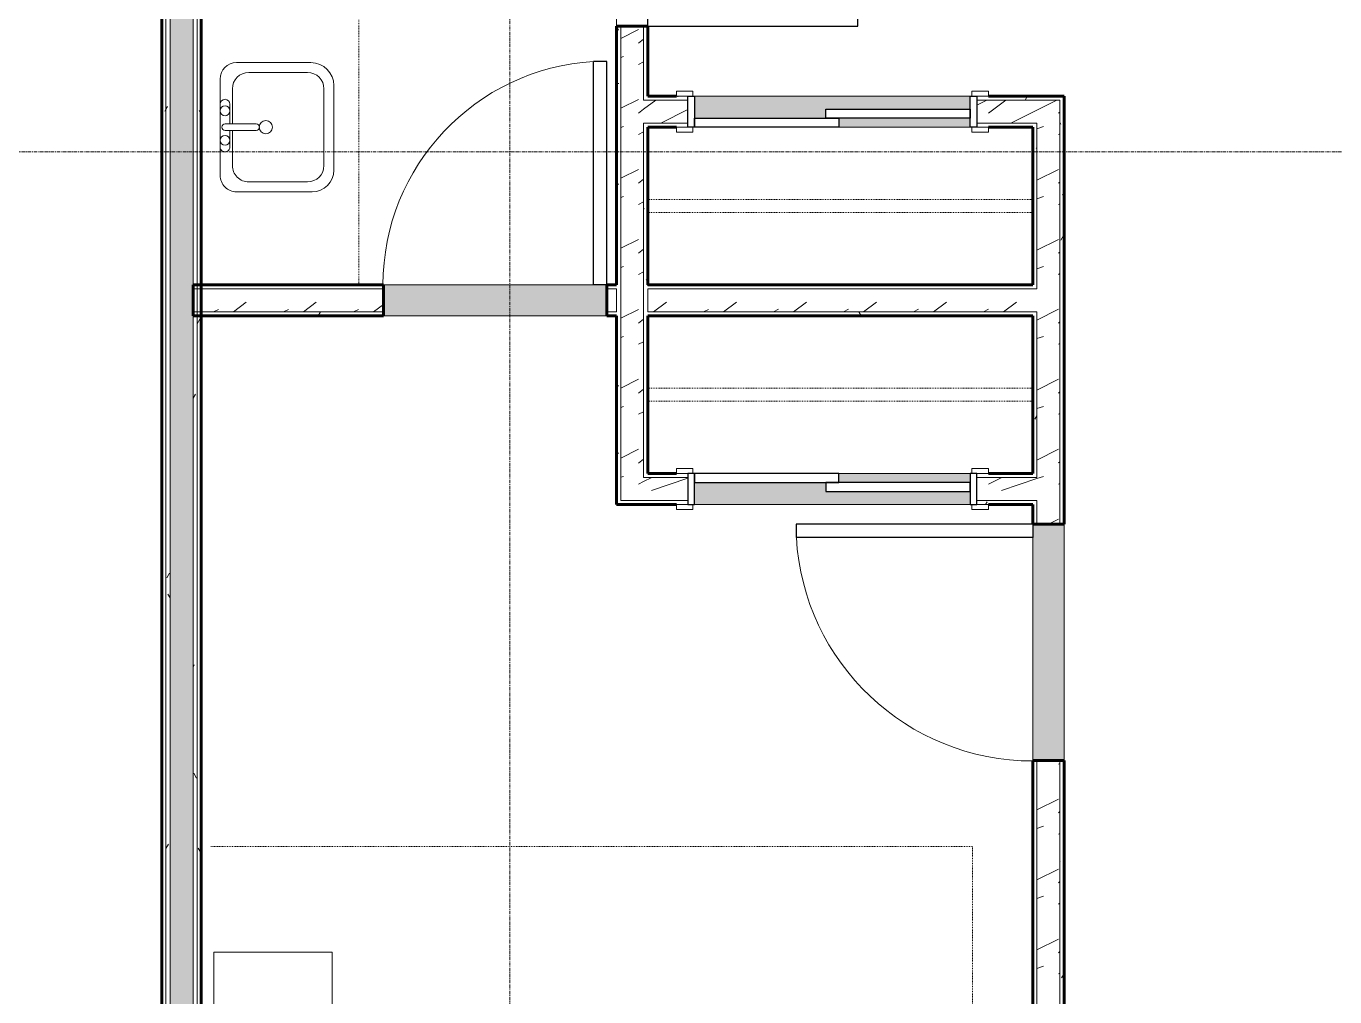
# Model space of a CAD drawing. Header units: inches. Extents: x -4169 to -1846, y 9706 to 12377.
# Drawn here: x -3228 to -3028.7, y 11406.4 to 11554.3 of the extents above; entities that cross this region are included whole.
import ezdxf

# ---------------------------------------------------------------- set-up
doc = ezdxf.new("R2010")
doc.units = ezdxf.units.IN
doc.header["$MEASUREMENT"] = 0
doc.linetypes.add('Dash', pattern=[0.25, 0.125, -0.125])
doc.linetypes.add('Grid Line 1_2_', pattern=[0.875, 0.5, -0.125, 0.125, -0.125])
for name, color, linetype, lineweight in [('0-1', 7, 'Continuous', 5), ('0-2', 7, 'Continuous', 18), ('A-DOOR-1', 250, 'Continuous', 9), ('A-DOOR-2', 90, 'Continuous', 30), ('A-DOOR-FRAM-1', 90, 'Continuous', 30), ('A-WALL', 113, 'Continuous', 18), ('A-WALL-1', 8, 'Continuous', 5), ('A-WALL-3', 50, 'Continuous', 60), ('A-WALL-4', 7, 'Continuous', 18), ('A-WALL-PATT-1', 250, 'Continuous', 9), ('A-WALL-PATT-2', 253, 'Continuous', 9), ('A-WALL-PATT-4', 111, 'Continuous', 9), ('I-FURN-1', 250, 'Continuous', 9), ('I-FURN-HDLN-1', 250, 'Dash', 9), ('I-WALL-3', 2, 'Continuous', 60), ('P-SANR-FIXT-2', 250, 'Continuous', 9), ('Q-CASE-HDLN-1', 250, 'Dash', 9), ('S-GRID-1', 1, 'Grid Line 1_2_', 9)]:
    doc.layers.add(name, color=color, linetype=linetype, lineweight=lineweight)
pattern_1 = [(0, (0, 0), (20.48, 5.12), [0.845, -14.515, 0.845, -14.515, -81.92]), (0, (0, 0), (20.48, 5.12), [-30.72, 0.845, -29.875, 0.845, -14.515, -35.84]), (0, (0, 0), (20.48, 5.12), [-76.8, 0.845, -9.395, 0.845, -24.755]), (120, (7.68, 2.56), (-14.67405, 15.1762003), [0.845, -14.515, 0.845, -14.515, -81.92]), (120, (7.68, 2.56), (-14.67405, 15.1762003), [-30.72, 0.845, -29.875, 0.845, -14.515, -35.84]), (120, (7.68, 2.56), (-14.67405, 15.1762003), [-76.8, 0.845, -9.395, 0.845, -24.755]), (240, (10.24, 12.8), (-5.80595, -20.2962003), [0.845, -14.515, 0.845, -14.515, -81.92]), (240, (10.24, 12.8), (-5.80595, -20.2962003), [-30.72, 0.845, -29.875, 0.845, -14.515, -35.84]), (240, (10.24, 12.8), (-5.80595, -20.2962003), [-76.8, 0.845, -9.395, 0.845, -24.755])]
pattern_2 = [(216.87, (4.265, 10.662), (31.9871619, 21.32545714), [5.331, -47.981]), (206.565, (10.662, 7.464), (-10.662476, -10.6620098), [11.921, -11.921]), (198.435, (10.662, 2.132), (-21.32449365, -10.6625869), [6.744, -26.974])]

# ---------------------------------------------------------------- blocks, each defined once
blk = doc.blocks.new('Single-Flush - 32_ x 84_-1372862-ENLARGED RCP - 2ND FLOOR PLAN')
at = {"layer": 'A-DOOR-1'}
blk.add_arc((16, 2.37), 32.07, 93.5759, 180, dxfattribs=at)
at = {"layer": 'A-DOOR-2'}
for p, q in [((14, 2.37), (14, 34.38)), ((16, 34.38), (14, 34.38)), ((16, 2.37), (16, 34.38)), ((16, 2.37), (14, 2.37))]:
    blk.add_line(p, q, dxfattribs=at)
blk = doc.blocks.new('Single-Flush - 36_ x 84_-1372839-ENLARGED RCP - 2ND FLOOR PLAN')
at = {"layer": 'A-DOOR-1'}
blk.add_arc((18, 2.37), 36.07, 93.1789, 180, dxfattribs=at)
at = {"layer": 'A-DOOR-2'}
for p, q in [((16, 2.37), (16, 38.39)), ((18, 38.39), (16, 38.39)), ((18, 2.37), (18, 38.39)), ((18, 2.37), (16, 2.37))]:
    blk.add_line(p, q, dxfattribs=at)
blk = doc.blocks.new('FOLDING_SLIDING CLOSET - 42_ x 80_-1372832-ENLARGED RCP - 2ND FLOOR PLAN')
at = {"layer": 'A-DOOR-1'}
for p, q in [((-21.25, 3), (-23.75, 3)), ((-23.75, 3), (-23.75, 2.25)), ((-23.75, 2.25), (-21.25, 2.25)), ((-21.25, 2.25), (-21.25, 3)), ((23.75, 3), (21.25, 3)), ((21.25, 3), (21.25, 2.25)), ((21.25, 2.25), (23.75, 2.25)), ((23.75, 2.25), (23.75, 3)), ((-21.25, -2.5), (-23.75, -2.5)), ((-23.75, -2.5), (-23.75, -3.25)), ((-23.75, -3.25), (-21.25, -3.25)), ((-21.25, -3.25), (-21.25, -2.5)), ((23.75, -2.5), (21.25, -2.5)), ((21.25, -2.5), (21.25, -3.25)), ((21.25, -3.25), (23.75, -3.25)), ((23.75, -3.25), (23.75, -2.5))]:
    blk.add_line(p, q, dxfattribs=at)
at = {"layer": 'A-DOOR-2'}
for p, q in [((1, 2.25), (-21, 2.25)), ((-21, 2.25), (-21, 0.88)), ((1, 0.88), (1, 2.25)), ((-21, 0.88), (1, 0.88)), ((21, 0.88), (-1, 0.88)), ((-1, 0.88), (-1, -0.5)), ((21, -0.5), (21, 0.88)), ((-1, -0.5), (21, -0.5))]:
    blk.add_line(p, q, dxfattribs=at)
at = {"layer": 'A-DOOR-FRAM-1'}
for p, q in [((-21, 2.25), (-22, 2.25)), ((-22, 2.25), (-22, -2.5)), ((-21, -2.5), (-21, 2.25)), ((21, 2.25), (21, -2.5)), ((22, 2.25), (21, 2.25)), ((22, -2.5), (22, 2.25)), ((-22, -2.5), (-21, -2.5)), ((21, -2.5), (22, -2.5))]:
    blk.add_line(p, q, dxfattribs=at)
blk = doc.blocks.new('OD_CW_Closet - OD_CW_Closet-V3-ENLARGED RCP - 2ND FLOOR PLAN')
at = {"layer": 'Q-CASE-HDLN-1'}
for p, q in [((0.74, -11), (59.38, -11)), ((0.74, -13), (59.38, -13)), ((30.25, -24), (10.25, -24))]:
    blk.add_line(p, q, dxfattribs=at)
blk = doc.blocks.new('OD_CW_Closet - OD_CW_Closet-V4-ENLARGED RCP - 2ND FLOOR PLAN')
at = {"layer": 'Q-CASE-HDLN-1'}
for p, q in [((10.25, 0), (30.25, 0)), ((0.74, -11), (59.38, -11)), ((0.74, -13), (59.38, -13))]:
    blk.add_line(p, q, dxfattribs=at)
blk = doc.blocks.new('FOLDING_SLIDING CLOSET - 42_ x 80_-1372841-ENLARGED RCP - 2ND FLOOR PLAN')
at = {"layer": 'A-DOOR-1'}
for p, q in [((-23.75, 3.25), (-21.25, 3.25)), ((-23.75, 2.5), (-23.75, 3.25)), ((-21.25, 2.5), (-23.75, 2.5)), ((-21.25, 3.25), (-21.25, 2.5)), ((21.25, 3.25), (23.75, 3.25)), ((21.25, 2.5), (21.25, 3.25)), ((23.75, 2.5), (21.25, 2.5)), ((23.75, 3.25), (23.75, 2.5)), ((-23.75, -2.25), (-21.25, -2.25)), ((-23.75, -3), (-23.75, -2.25)), ((-21.25, -3), (-23.75, -3)), ((-21.25, -2.25), (-21.25, -3)), ((21.25, -2.25), (23.75, -2.25)), ((21.25, -3), (21.25, -2.25)), ((23.75, -3), (21.25, -3)), ((23.75, -2.25), (23.75, -3))]:
    blk.add_line(p, q, dxfattribs=at)
at = {"layer": 'A-DOOR-2'}
for p, q in [((-1, 0.5), (21, 0.5)), ((-1, -0.88), (-1, 0.5)), ((21, 0.5), (21, -0.88)), ((-21, -0.88), (1, -0.88)), ((-21, -2.25), (-21, -0.88)), ((21, -0.88), (-1, -0.88)), ((1, -0.88), (1, -2.25)), ((1, -2.25), (-21, -2.25))]:
    blk.add_line(p, q, dxfattribs=at)
at = {"layer": 'A-DOOR-FRAM-1'}
for p, q in [((-22, 2.5), (-21, 2.5)), ((-22, -2.25), (-22, 2.5)), ((-21, 2.5), (-21, -2.25)), ((21, 2.5), (22, 2.5)), ((21, -2.25), (21, 2.5)), ((22, 2.5), (22, -2.25)), ((-21, -2.25), (-22, -2.25)), ((22, -2.25), (21, -2.25))]:
    blk.add_line(p, q, dxfattribs=at)
blk = doc.blocks.new('Bed-Standard - King 78_ x 80_-1379907-ENLARGED RCP - 2ND FLOOR PLAN')
at = {"layer": 'I-FURN-1'}
for p, q in [((-28.31, 41.8), (49.69, 41.8)), ((-28.31, -38.2), (-28.31, 41.8)), ((49.69, 41.8), (49.69, -38.2)), ((49.69, -24.2), (-28.31, -17.63)), ((-25.31, -24.2), (46.69, -24.2)), ((-25.31, -36.2), (-25.31, -24.2)), ((46.69, -36.2), (46.69, -24.2)), ((-25.31, -36.2), (46.69, -36.2)), ((49.69, -38.2), (-28.31, -38.2))]:
    blk.add_line(p, q, dxfattribs=at)
at = {"layer": 'I-FURN-HDLN-1'}
for p, q in [((-64.31, 77.8), (73.69, 77.8)), ((-64.31, -38.2), (-64.31, 77.8)), ((73.69, 77.8), (73.69, -38.2))]:
    blk.add_line(p, q, dxfattribs=at)
blk = doc.blocks.new('Table-Night Stand - 18_ x 18_ x 24_-1372838-ENLARGED RCP - 2ND FLOOR PLAN')
at = {"layer": 'I-FURN-1'}
for p, q in [((0.15, 0), (18.15, 0)), ((0.15, -18), (0.15, 0)), ((18.15, 0), (18.15, -18)), ((18.15, -18), (0.15, -18))]:
    blk.add_line(p, q, dxfattribs=at)
blk = doc.blocks.new('M_Sink Vanity-Square - 500 x 440mm-1372835-ENLARGED RCP - 2ND FLOOR PLAN')
at = {"layer": 'P-SANR-FIXT-2'}
for p, q in [((-5.72, 10.23), (7.14, 10.23)), ((-5.72, 10.23), (7.14, 10.23)), ((-5.22, 8.73), (6.46, 8.73)), ((-9.22, -4.59), (-9.22, 6.73)), ((-9.22, -4.59), (-9.22, 6.73)), ((-7.72, -2.72), (-7.72, 6.23)), ((8.96, 6.23), (8.96, -2.72)), ((10.46, 6.91), (10.46, -4.59)), ((10.46, 6.91), (10.46, -4.59)), ((0.12, -6.33), (0.12, -1.59)), ((1.12, -6.33), (1.12, -1.59)), ((0.12, -5.22), (-5.22, -5.22)), ((-2.88, -5.59), (0.12, -5.59)), ((6.46, -5.22), (1.12, -5.22)), ((1.12, -5.59), (3.62, -5.59)), ((7.96, -7.09), (-6.72, -7.09)), ((7.96, -7.09), (-6.72, -7.09)), ((3.62, -7.09), (-2.88, -7.09))]:
    blk.add_line(p, q, dxfattribs=at)
for centre, radius, start, end in [((-5.72, 6.73), 3.5, 90, 180), ((-5.72, 6.73), 3.5, 90, 180), ((7.14, 6.91), 3.32, 0, 90), ((7.14, 6.91), 3.32, 360, 90), ((-5.22, 6.23), 2.5, 90, 180), ((6.46, 6.23), 2.5, 360, 90), ((0.62, -0.13), 1, 360, 180), ((0.62, -0.13), 1, 180, 0), ((0.62, -1.59), 0.5, 360, 180), ((-5.22, -2.72), 2.5, 180, 270), ((6.46, -2.72), 2.5, 270, 360), ((-6.72, -4.59), 2.5, 180, 270), ((-6.72, -4.59), 2.5, 180, 270), ((-2.88, -6.34), 0.75, 90, 270), ((-1.88, -6.34), 0.75, 360, 180), ((2.62, -6.34), 0.75, 0, 180), ((3.62, -6.34), 0.75, 270, 90), ((7.96, -4.59), 2.5, 270, 0), ((7.96, -4.59), 2.5, 270, 0), ((-1.88, -6.34), 0.75, 180, 0), ((0.62, -6.33), 0.5, 180, 0), ((2.62, -6.34), 0.75, 180, 0)]:
    blk.add_arc(centre, radius, start, end, dxfattribs=at)
blk = doc.blocks.new('OD_CW_Countertop - OD_CW_Countertop-2471874-ENLARGED RCP - 2ND FLOOR PLAN')
at = {"layer": 'Q-CASE-HDLN-1'}
for p, q in [((48.74, 0), (48.74, 24)), ((0.74, 0), (48.74, 0))]:
    blk.add_line(p, q, dxfattribs=at)
blk = doc.blocks.new('Single-Flush - 34_ x 84_-1372840-ENLARGED RCP - 2ND FLOOR PLAN')
at = {"layer": 'A-DOOR-1'}
blk.add_arc((17, 2.37), 34.07, 93.3657, 180, dxfattribs=at)
at = {"layer": 'A-DOOR-2'}
for p, q in [((15, 2.37), (15, 36.38)), ((17, 36.38), (15, 36.38)), ((17, 2.37), (17, 36.38)), ((17, 2.37), (15, 2.37))]:
    blk.add_line(p, q, dxfattribs=at)
blk = doc.blocks.new('CTR - 1st Phase - Unit Layouts_rvt-1-ENLARGED RCP - 2ND FLOOR PLAN')
at = {"layer": 'A-WALL-1'}
h = blk.add_hatch(color=256, dxfattribs=at)
h.paths.add_polyline_path([(-3084.19, 11538.94), (-3084.19, 11540.31), (-3104.19, 11540.31), (-3104.19, 11538.94)], flags=0)
h.paths.add_polyline_path([(-3116.01, 11540.31), (-3106.19, 11540.31), (-3106.19, 11541.69), (-3084.19, 11541.69), (-3084.19, 11543.69), (-3126.19, 11543.69), (-3126.19, 11540.31)], flags=0)
for points in [[(-3168.4, 11510.19), (-3139.57, 11510.19), (-3139.57, 11514.94), (-3173.57, 11514.94), (-3173.57, 11510.19)], [(-3074.05, 11442.44), (-3069.92, 11442.44), (-3069.92, 11478.44), (-3074.67, 11478.44), (-3074.67, 11442.44)]]:
    blk.add_hatch(color=256, dxfattribs=at).paths.add_polyline_path(points, flags=0)
h = blk.add_hatch(color=256, dxfattribs=at)
h.paths.add_polyline_path([(-3106.19, 11481.44), (-3084.19, 11481.44), (-3084.19, 11483.44), (-3106.19, 11483.44), (-3106.19, 11484.81), (-3126.19, 11484.81), (-3126.19, 11481.44)], flags=0)
h.paths.add_polyline_path([(-3104.19, 11484.81), (-3084.19, 11484.81), (-3084.19, 11486.19), (-3104.19, 11486.19)], flags=0)
at = {"layer": 'A-WALL-PATT-1'}
h = blk.add_hatch(dxfattribs=at)
h.set_pattern_fill('FP_1', color=256, style=0, pattern_type=2)
h.set_pattern_definition(pattern_1)
h.paths.add_polyline_path([(-3138.06, 11481.44), (-3137.44, 11481.44), (-3137.44, 11554.34), (-3138.06, 11554.34), (-3138.06, 11482.06)], flags=0)
h.paths.add_polyline_path([(-3138.06, 11586.34), (-3137.44, 11586.34), (-3137.45, 11639.99), (-3138.06, 11639.99), (-3138.06, 11596.39)], flags=0)
h = blk.add_hatch(dxfattribs=at)
h.set_pattern_fill('FP_1', color=256, style=0, pattern_type=2)
h.set_pattern_definition(pattern_1)
h.paths.add_polyline_path([(-3133.31, 11485.56), (-3133.31, 11539.56), (-3133.94, 11539.56), (-3133.94, 11485.56)], flags=0)
h.paths.add_polyline_path([(-3133.94, 11543.06), (-3133.31, 11543.06), (-3133.31, 11554.34), (-3133.94, 11554.34), (-3133.94, 11543.42)], flags=0)
h.paths.add_polyline_path([(-3133.94, 11586.34), (-3133.31, 11586.34), (-3133.31, 11599.86), (-3133.94, 11599.86), (-3133.94, 11596.39)], flags=0)
h.paths.add_polyline_path([(-3133.94, 11603.36), (-3133.31, 11603.36), (-3133.31, 11639.99), (-3133.94, 11639.99), (-3133.94, 11603.59)], flags=0)
h = blk.add_hatch(dxfattribs=at)
h.set_pattern_fill('FP_1', color=256, style=0, pattern_type=2)
h.set_pattern_definition(pattern_1)
h.paths.add_polyline_path([(-3069.96, 11543.06), (-3069.92, 11543.06), (-3069.92, 11543.69), (-3083.19, 11543.69), (-3083.19, 11543.06), (-3070.55, 11543.06)], flags=0)
h.paths.add_polyline_path([(-3133.28, 11543.06), (-3127.19, 11543.06), (-3127.19, 11543.69), (-3133.31, 11543.69), (-3133.31, 11543.06)], flags=0)
h = blk.add_hatch(dxfattribs=at)
h.set_pattern_fill('FP_1', color=256, style=0, pattern_type=2)
h.set_pattern_definition(pattern_1)
h.paths.add_polyline_path([(-3069.92, 11255.64), (-3069.92, 11442.44), (-3070.55, 11442.44), (-3070.55, 11255.64)], flags=0)
h.paths.add_polyline_path([(-3069.92, 11478.44), (-3069.92, 11543.06), (-3070.55, 11543.06), (-3070.55, 11478.44)], flags=0)
h = blk.add_hatch(dxfattribs=at)
h.set_pattern_fill('FP_1', color=256, style=0, pattern_type=2)
h.set_pattern_definition(pattern_1)
h.paths.add_polyline_path([(-3074.67, 11255.64), (-3074.05, 11255.64), (-3074.05, 11442.44), (-3074.67, 11442.44), (-3074.67, 11264.6)], flags=0)
h.paths.add_polyline_path([(-3074.67, 11478.44), (-3074.05, 11478.44), (-3074.05, 11482.06), (-3074.67, 11482.06), (-3074.67, 11481.44)], flags=0)
h.paths.add_polyline_path([(-3074.05, 11485.56), (-3074.05, 11510.81), (-3074.67, 11510.81), (-3074.67, 11485.56)], flags=0)
h.paths.add_polyline_path([(-3074.67, 11514.31), (-3074.05, 11514.31), (-3074.05, 11538.94), (-3074.67, 11538.94), (-3074.67, 11514.94)], flags=0)
h = blk.add_hatch(dxfattribs=at)
h.set_pattern_fill('FP_1', color=256, style=0, pattern_type=2)
h.set_pattern_definition(pattern_1)
h.paths.add_polyline_path([(-3074.67, 11514.31), (-3074.67, 11514.94), (-3133.31, 11514.94), (-3133.31, 11514.31), (-3092.76, 11514.31)], flags=0)
h.paths.add_polyline_path([(-3138.06, 11514.31), (-3138.06, 11514.94), (-3139.57, 11514.94), (-3139.57, 11514.31)], flags=0)
h.paths.add_polyline_path([(-3184.69, 11514.31), (-3173.57, 11514.31), (-3173.57, 11514.94), (-3201.32, 11514.94), (-3201.32, 11514.31), (-3194.06, 11514.31)], flags=0)
h = blk.add_hatch(dxfattribs=at)
h.set_pattern_fill('FP_1', color=256, style=0, pattern_type=2)
h.set_pattern_definition(pattern_1)
h.paths.add_polyline_path([(-3083.19, 11510.19), (-3074.67, 11510.19), (-3074.67, 11510.81), (-3133.31, 11510.81), (-3133.31, 11510.19), (-3092.76, 11510.19)], flags=0)
h.paths.add_polyline_path([(-3138.06, 11510.19), (-3138.06, 11510.81), (-3139.57, 11510.81), (-3139.57, 11510.19)], flags=0)
h.paths.add_polyline_path([(-3188.27, 11510.19), (-3173.57, 11510.19), (-3173.57, 11510.81), (-3201.32, 11510.79), (-3201.32, 11510.19), (-3194.06, 11510.19)], flags=0)
h = blk.add_hatch(dxfattribs=at)
h.set_pattern_fill('FP_1', color=256, style=0, pattern_type=2)
h.set_pattern_definition(pattern_1)
h.paths.add_polyline_path([(-3133.31, 11481.44), (-3127.19, 11481.44), (-3127.19, 11482.06), (-3137.44, 11482.06), (-3137.42, 11481.44), (-3133.94, 11481.44)], flags=0)
h.paths.add_polyline_path([(-3081.44, 11481.44), (-3074.67, 11481.44), (-3074.67, 11482.06), (-3083.19, 11482.06), (-3083.19, 11481.44)], flags=0)
at = {"layer": 'A-WALL-PATT-2'}
h = blk.add_hatch(dxfattribs=at)
h.set_pattern_fill('FP_2', color=256, style=0, pattern_type=2)
h.set_pattern_definition(pattern_2)
h.paths.add_polyline_path([(-3134.02, 11482.06), (-3133.94, 11482.06), (-3133.94, 11554.34), (-3137.44, 11554.34), (-3137.44, 11482.06), (-3134.03, 11482.06)], flags=0)
h.paths.add_polyline_path([(-3133.94, 11586.34), (-3133.94, 11641.24), (-3137.44, 11641.24), (-3137.44, 11586.34)], flags=0)
h = blk.add_hatch(dxfattribs=at)
h.set_pattern_fill('FP_2', color=256, style=0, pattern_type=2)
h.set_pattern_definition(pattern_2)
h.paths.add_polyline_path([(-3070.55, 11539.56), (-3070.55, 11543.06), (-3083.19, 11543.06), (-3083.19, 11539.56), (-3074.05, 11539.56)], flags=0)
h.paths.add_polyline_path([(-3133.31, 11539.56), (-3127.19, 11539.56), (-3127.19, 11543.06), (-3133.94, 11543.06), (-3133.94, 11539.56)], flags=0)
h = blk.add_hatch(dxfattribs=at)
h.set_pattern_fill('FP_2', color=256, style=0, pattern_type=2)
h.set_pattern_definition(pattern_2)
h.paths.add_polyline_path([(-3070.55, 11255.64), (-3070.55, 11442.44), (-3074.05, 11442.44), (-3074.05, 11255.64)], flags=0)
h.paths.add_polyline_path([(-3070.55, 11478.44), (-3070.56, 11539.56), (-3074.05, 11539.56), (-3074.05, 11478.44)], flags=0)
h = blk.add_hatch(dxfattribs=at)
h.set_pattern_fill('FP_2', color=256, style=0, pattern_type=2)
h.set_pattern_definition(pattern_2)
h.paths.add_polyline_path([(-3074.67, 11510.81), (-3074.05, 11510.81), (-3074.05, 11514.31), (-3133.31, 11514.31), (-3133.31, 11510.81), (-3092.76, 11510.81)], flags=0)
h.paths.add_polyline_path([(-3139.57, 11510.81), (-3138.06, 11510.81), (-3138.06, 11514.31), (-3139.57, 11514.31)], flags=0)
h.paths.add_polyline_path([(-3194.06, 11510.81), (-3173.57, 11510.81), (-3173.57, 11514.31), (-3201.32, 11514.31), (-3201.32, 11510.81)], flags=0)
h = blk.add_hatch(dxfattribs=at)
h.set_pattern_fill('FP_2', color=256, style=0, pattern_type=2)
h.set_pattern_definition(pattern_2)
h.paths.add_polyline_path([(-3074.05, 11482.06), (-3074.05, 11485.56), (-3083.19, 11485.56), (-3083.19, 11482.06), (-3074.67, 11482.06)], flags=0)
h.paths.add_polyline_path([(-3133.94, 11482.06), (-3127.19, 11482.06), (-3127.19, 11485.56), (-3133.94, 11485.56)], flags=0)
at = {"layer": 'A-WALL-3'}
for p, q in [((-3138.06, 11514.94), (-3138.06, 11554.34)), ((-3138.06, 11554.34), (-3133.31, 11554.34)), ((-3133.31, 11554.34), (-3133.31, 11543.69)), ((-3133.31, 11543.69), (-3128.94, 11543.69)), ((-3081.44, 11543.69), (-3069.92, 11543.69)), ((-3069.92, 11543.69), (-3069.92, 11543.06)), ((-3069.92, 11543.06), (-3069.92, 11538.94)), ((-3128.94, 11538.94), (-3133.31, 11538.94)), ((-3133.31, 11538.94), (-3133.31, 11514.94)), ((-3074.67, 11538.94), (-3081.44, 11538.94)), ((-3074.67, 11514.94), (-3074.67, 11538.94)), ((-3069.92, 11538.94), (-3069.92, 11478.44)), ((-3202.57, 11514.94), (-3173.57, 11514.94)), ((-3202.57, 11510.19), (-3202.57, 11514.94)), ((-3173.57, 11514.94), (-3173.57, 11510.19)), ((-3139.57, 11514.94), (-3138.06, 11514.94)), ((-3139.57, 11510.19), (-3139.57, 11514.94)), ((-3133.31, 11514.94), (-3074.67, 11514.94)), ((-3173.57, 11510.19), (-3202.57, 11510.19)), ((-3138.06, 11510.19), (-3139.57, 11510.19)), ((-3138.06, 11481.44), (-3138.06, 11510.19)), ((-3133.31, 11510.19), (-3133.31, 11486.19)), ((-3074.67, 11510.19), (-3133.31, 11510.19)), ((-3074.67, 11486.19), (-3074.67, 11510.19)), ((-3133.31, 11486.19), (-3128.94, 11486.19)), ((-3081.44, 11486.19), (-3074.67, 11486.19)), ((-3137.44, 11481.44), (-3138.06, 11481.44)), ((-3133.31, 11481.44), (-3137.44, 11481.44)), ((-3128.94, 11481.44), (-3133.31, 11481.44)), ((-3074.67, 11481.44), (-3081.44, 11481.44)), ((-3074.67, 11478.44), (-3074.67, 11481.44)), ((-3069.92, 11478.44), (-3074.67, 11478.44)), ((-3074.67, 11255.64), (-3074.67, 11442.44)), ((-3074.67, 11442.44), (-3069.92, 11442.44)), ((-3069.92, 11442.44), (-3069.92, 11255.64))]:
    blk.add_line(p, q, dxfattribs=at)
at = {"layer": 'A-WALL-4'}
for p, q in [((-3138.06, 11586.34), (-3138.06, 11554.34)), ((-3133.31, 11554.34), (-3133.31, 11586.34)), ((-3137.44, 11554.34), (-3137.44, 11482.06)), ((-3133.94, 11554.34), (-3133.94, 11543.06)), ((-3133.94, 11543.06), (-3133.31, 11543.06)), ((-3133.31, 11543.06), (-3127.19, 11543.06)), ((-3084.19, 11543.69), (-3126.19, 11543.69)), ((-3083.19, 11543.06), (-3070.55, 11543.06)), ((-3070.55, 11539.56), (-3070.55, 11543.06)), ((-3133.94, 11539.56), (-3133.31, 11539.56)), ((-3133.94, 11539.56), (-3133.94, 11485.56)), ((-3133.31, 11539.56), (-3127.19, 11539.56)), ((-3104.19, 11538.94), (-3084.19, 11538.94)), ((-3083.19, 11539.56), (-3074.05, 11539.56)), ((-3074.05, 11538.94), (-3074.05, 11539.56)), ((-3074.05, 11514.31), (-3074.05, 11538.94)), ((-3070.55, 11538.94), (-3070.55, 11539.56)), ((-3070.55, 11478.44), (-3070.55, 11538.94)), ((-3173.57, 11514.31), (-3202.57, 11514.31)), ((-3139.57, 11514.94), (-3173.57, 11514.94)), ((-3138.06, 11514.31), (-3139.57, 11514.31)), ((-3138.06, 11510.81), (-3138.06, 11514.31)), ((-3138.06, 11514.31), (-3138.06, 11510.81)), ((-3133.31, 11514.31), (-3133.31, 11510.81)), ((-3074.67, 11514.31), (-3133.31, 11514.31)), ((-3133.31, 11510.81), (-3133.31, 11514.31)), ((-3074.05, 11514.31), (-3074.67, 11514.31)), ((-3173.57, 11510.81), (-3202.57, 11510.81)), ((-3173.57, 11510.19), (-3139.57, 11510.19)), ((-3138.06, 11510.81), (-3139.57, 11510.81)), ((-3074.67, 11510.81), (-3133.31, 11510.81)), ((-3074.05, 11510.81), (-3074.67, 11510.81)), ((-3074.05, 11485.56), (-3074.05, 11510.81)), ((-3133.94, 11485.56), (-3133.31, 11485.56)), ((-3127.19, 11485.56), (-3133.31, 11485.56)), ((-3084.19, 11486.19), (-3104.19, 11486.19)), ((-3074.67, 11485.56), (-3083.19, 11485.56)), ((-3074.05, 11485.56), (-3074.67, 11485.56)), ((-3137.44, 11482.06), (-3133.94, 11482.06)), ((-3133.94, 11482.06), (-3133.31, 11482.06)), ((-3127.19, 11482.06), (-3133.31, 11482.06)), ((-3126.19, 11481.44), (-3084.19, 11481.44)), ((-3074.67, 11482.06), (-3083.19, 11482.06)), ((-3074.05, 11482.06), (-3074.67, 11482.06)), ((-3074.05, 11478.44), (-3074.05, 11482.06)), ((-3074.67, 11478.44), (-3074.67, 11442.44)), ((-3069.92, 11442.44), (-3069.92, 11478.44)), ((-3074.05, 11255.64), (-3074.05, 11442.44)), ((-3070.55, 11255.64), (-3070.55, 11442.44))]:
    blk.add_line(p, q, dxfattribs=at)
at = {"layer": '0-2'}
for name, p, rotation in [('Single-Flush - 32_ x 84_-1372862-ENLARGED RCP - 2ND FLOOR PLAN', (-3135.69, 11570.34), 269.9999999999873), ('OD_CW_Countertop - OD_CW_Countertop-2471874-ENLARGED RCP - 2ND FLOOR PLAN', (-3177.32, 11514.2), 90.00000000003352), ('M_Sink Vanity-Square - 500 x 440mm-1372835-ENLARGED RCP - 2ND FLOOR PLAN', (-3191.36, 11539.56), 270.0000000000251), ('OD_CW_Closet - OD_CW_Closet-V3-ENLARGED RCP - 2ND FLOOR PLAN', (-3073.94, 11514.94), 180), ('OD_CW_Closet - OD_CW_Closet-V4-ENLARGED RCP - 2ND FLOOR PLAN', (-3073.94, 11486.19), 180), ('Single-Flush - 36_ x 84_-1372839-ENLARGED RCP - 2ND FLOOR PLAN', (-3072.3, 11460.44), 89.99999999998292), ('Bed-Standard - King 78_ x 80_-1379907-ENLARGED RCP - 2ND FLOOR PLAN', (-3161.68, 11365), 270.0000000000267), ('Table-Night Stand - 18_ x 18_ x 24_-1372838-ENLARGED RCP - 2ND FLOOR PLAN', (-3181.39, 11413.39), 270.0000000000267)]:
    blk.add_blockref(name, p, dxfattribs=dict(at, rotation=rotation))
for name, p in [('Single-Flush - 34_ x 84_-1372840-ENLARGED RCP - 2ND FLOOR PLAN', (-3156.57, 11512.56)), ('FOLDING_SLIDING CLOSET - 42_ x 80_-1372841-ENLARGED RCP - 2ND FLOOR PLAN', (-3105.19, 11541.19)), ('FOLDING_SLIDING CLOSET - 42_ x 80_-1372832-ENLARGED RCP - 2ND FLOOR PLAN', (-3105.19, 11483.94))]:
    blk.add_blockref(name, p, dxfattribs=at)
blk = doc.blocks.new('CTR - 1st Phase - Shell_rvt-1-ENLARGED RCP - 2ND FLOOR PLAN')
at = {"layer": 'S-GRID-1'}
for p, q in [((-3154.32, 9836.18), (-3154.32, 12344.54)), ((-1846.46, 11535.19), (-4136.46, 11535.19))]:
    blk.add_line(p, q, dxfattribs=at)

msp = doc.modelspace()

# ---------------------------------------------------------------- hatches: boundary and pattern name
at = {"layer": 'A-WALL-PATT-4'}
h = msp.add_hatch(dxfattribs=at)
h.set_pattern_fill('FP_1', color=256, style=0, pattern_type=2)
h.set_pattern_definition(pattern_1)
h.paths.add_polyline_path([(-3207.32, 11255.64), (-3206.7, 11255.64), (-3206.7, 11621.99), (-3207.32, 11621.99), (-3207.32, 11273.65)], flags=0)
h = msp.add_hatch(dxfattribs=at)
h.set_pattern_fill('FP_1', color=256, style=0, pattern_type=2)
h.set_pattern_definition(pattern_1)
h.paths.add_polyline_path([(-3206.7, 11255.64), (-3206.07, 11255.64), (-3206.07, 11622.61), (-3206.7, 11622.61), (-3206.7, 11273.65)], flags=0)
h = msp.add_hatch(dxfattribs=at)
h.set_pattern_fill('FP_4', color=256, style=0, pattern_type=2)
h.set_pattern_definition([(161.57, (0.32, 0.32), (-2.560496185, -0.000537386), [0, -18.214, 2.022, 0]), (18.43, (-0.32, 0.32), (-2.560496185, 0.000537386), [0, -18.214, 2.022, 0]), (108.43, (0.32, 0.32), (1.27922091, -6.400876726), [6.07, -14.166]), (71.57, (-0.32, 0.32), (1.27922091, 6.400876726), [6.07, -14.166])])
h.paths.add_polyline_path([(-3202.57, 11255.64), (-3202.57, 11623.24), (-3206.07, 11623.24), (-3206.07, 11255.64)], flags=0)
h = msp.add_hatch(dxfattribs=at)
h.set_pattern_fill('FP_1', color=256, style=0, pattern_type=2)
h.set_pattern_definition(pattern_1)
h.paths.add_polyline_path([(-3202.57, 11255.64), (-3201.95, 11255.64), (-3201.95, 11622.61), (-3202.57, 11622.61), (-3202.57, 11274.66)], flags=0)
h = msp.add_hatch(dxfattribs=at)
h.set_pattern_fill('FP_1', color=256, style=0, pattern_type=2)
h.set_pattern_definition(pattern_1)
h.paths.add_polyline_path([(-3201.32, 11255.64), (-3201.32, 11621.99), (-3201.95, 11621.99), (-3201.95, 11255.64)], flags=0)

# ---------------------------------------------------------------- linework, layer by layer
at = {"layer": 'A-WALL'}
for p, q in [((-3206.7, 11622.61), (-3206.7, 11255.64)), ((-3206.07, 11623.24), (-3206.07, 11255.64)), ((-3202.57, 11623.24), (-3202.57, 11255.64)), ((-3201.95, 11621.99), (-3201.95, 11255.64))]:
    msp.add_line(p, q, dxfattribs=at)
at = {"layer": 'I-WALL-3'}
for p, q in [((-3207.32, 11371), (-3207.32, 11621.99)), ((-3201.32, 11572.54), (-3201.32, 11255.64))]:
    msp.add_line(p, q, dxfattribs=at)

# ---------------------------------------------------------------- block references
at = {"layer": '0-1'}
for name in ['CTR - 1st Phase - Shell_rvt-1-ENLARGED RCP - 2ND FLOOR PLAN', 'CTR - 1st Phase - Unit Layouts_rvt-1-ENLARGED RCP - 2ND FLOOR PLAN']:
    msp.add_blockref(name, (0, 0), dxfattribs=at)

doc.saveas('drawing.dxf')
